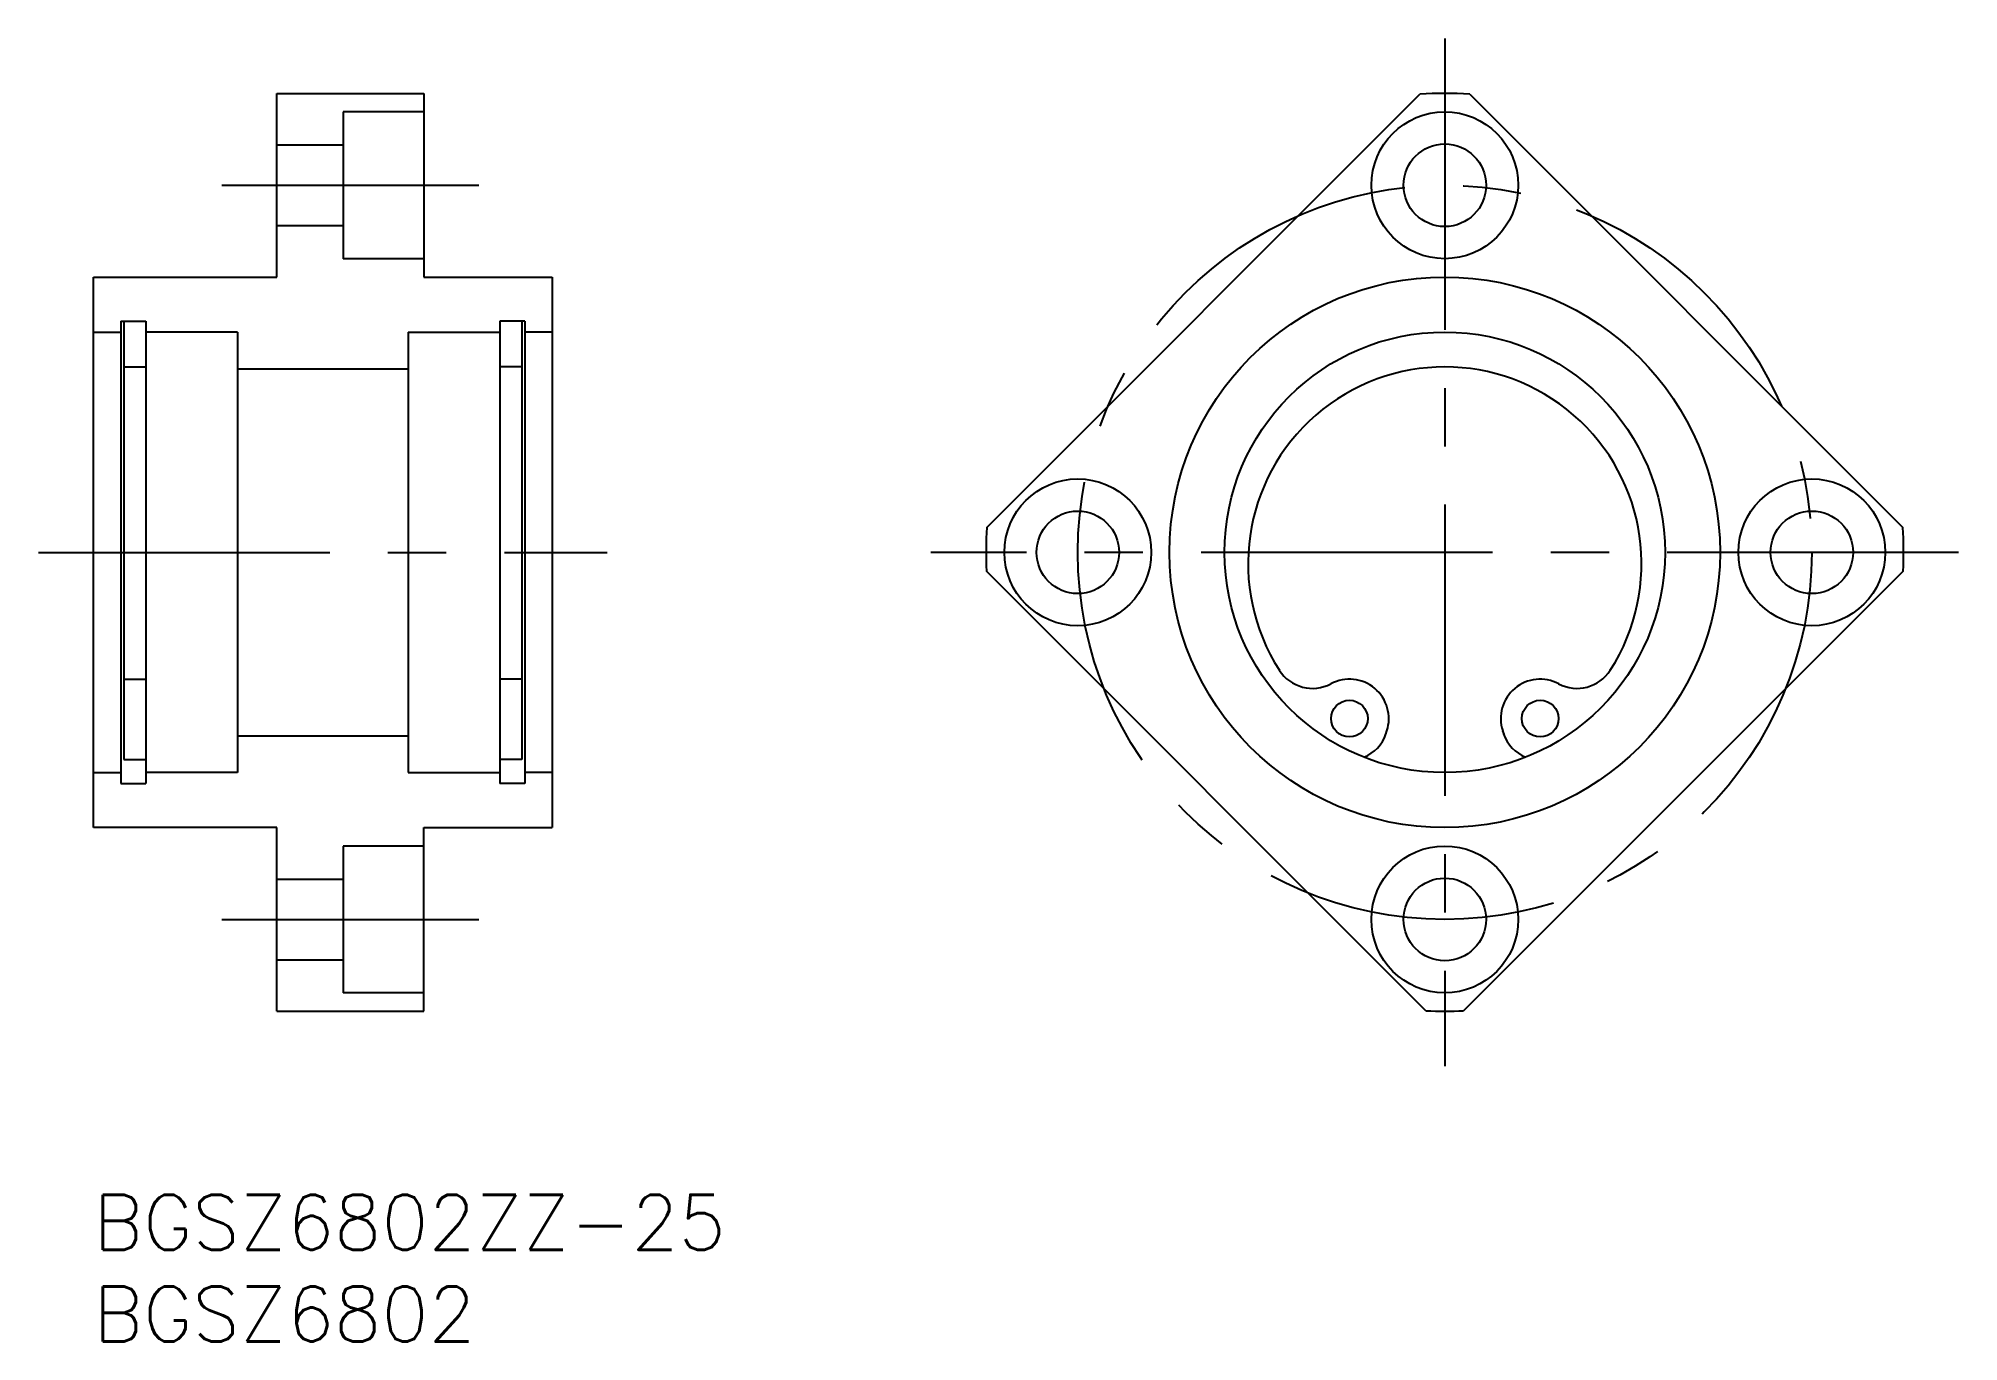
# Model space of a CAD drawing. Extents: x -3 to 102, y -8 to 63.
import ezdxf

# ---------------------------------------------------------------- set-up
doc = ezdxf.new("R2010")
doc.units = 0
doc.header["$LTSCALE"] = 0.5
doc.linetypes.add('CENTER', pattern=[50.8, 31.75, -6.35, 6.35, -6.35])
for name, color, linetype in [('MSM_CENTER', 1, 'CENTER'), ('MSM_CONTINUOUS', 7, 'CONTINUOUS'), ('MSM_PART_NUMBER', 7, 'CONTINUOUS')]:
    doc.layers.add(name, color=color, linetype=linetype)
doc.styles.get("Standard").update_dxf_attribs({"font": 'txt.shx', "height": 3, "bigfont": 'bigfont.shx'})

# ---------------------------------------------------------------- blocks, each defined once
blk = doc.blocks.new('*U6')
at = {"layer": 'MSM_PART_NUMBER'}
blk.add_text('BGSZ6802ZZ-25', height=3, dxfattribs=at).set_placement((0, -3))
blk = doc.blocks.new('*U7')
at = {"layer": 'MSM_PART_NUMBER'}
blk.add_text('BGSZ6802', height=3, dxfattribs=at).set_placement((0, -8))

msp = doc.modelspace()

# ---------------------------------------------------------------- linework, layer by layer
at = {"layer": 'MSM_CENTER', "color": 1, "linetype": 'CENTER'}
for p, q in [((73.64, 63), (73.64, 7)), ((7, 55), (21, 55)), ((-3, 35), (28, 35)), ((101.64, 35), (45.64, 35)), ((7, 15), (21, 15))]:
    msp.add_line(p, q, dxfattribs=at)
msp.add_circle((73.64, 35), 20, dxfattribs=at)
at = {"layer": 'MSM_CONTINUOUS', "color": 7, "linetype": 'CONTINUOUS'}
for p, q in [((10, 60), (18, 60)), ((10, 50), (10, 60)), ((18, 60), (18, 50)), ((48.68, 36.36), (72.28, 59.96)), ((75, 59.96), (98.6, 36.36)), ((13.6, 59), (13.6, 51)), ((18, 59), (13.6, 59)), ((10, 57.2), (13.6, 57.2)), ((10, 52.8), (13.6, 52.8)), ((18, 51), (13.6, 51)), ((0, 50), (10, 50)), ((0, 20), (0, 50)), ((18, 50), (25, 50)), ((25, 50), (25, 20)), ((2.85, 47.6), (2.85, 22.4)), ((22.15, 47.6), (22.15, 22.4)), ((7.85, 47), (2.85, 47)), ((7.85, 47), (7.85, 23)), ((17.15, 47), (17.15, 23)), ((17.15, 47), (22.15, 47)), ((7.85, 45), (17.15, 45)), ((72.61, 10.02), (48.66, 33.98)), ((98.62, 33.98), (74.66, 10.02)), ((7.85, 25), (17.15, 25)), ((7.85, 23), (2.85, 23)), ((17.15, 23), (22.15, 23)), ((10, 20), (0, 20)), ((10, 10), (10, 20)), ((18, 20), (25, 20)), ((18, 10), (18, 20)), ((13.6, 19), (13.6, 11)), ((18, 19), (13.6, 19)), ((10, 17.2), (13.6, 17.2)), ((10, 12.8), (13.6, 12.8)), ((18, 11), (13.6, 11)), ((10, 10), (18, 10))]:
    msp.add_line(p, q, dxfattribs=at)
at = {"layer": 'MSM_CONTINUOUS'}
for p, q in [((1.5, 47.6, -0.5), (1.5, 22.4, -0.5)), ((1.5, 47.6), (2.85, 47.6)), ((1.65, 47.6, -0.5), (1.65, 23.72, -0.5)), ((23.5, 47.6, 0.5), (22.15, 47.6, 0.5)), ((23.35, 47.6), (23.35, 23.72)), ((23.5, 47.6), (23.5, 22.4)), ((0, 47, -0.5), (1.5, 47, -0.5)), ((25, 47), (23.5, 47)), ((1.65, 45.1), (2.85, 45.1)), ((23.35, 45.1, 0.5), (22.15, 45.1, 0.5)), ((1.65, 28.09), (2.85, 28.09)), ((23.35, 28.09, 0.5), (22.15, 28.09, 0.5)), ((70.43, 25.1), (70.48, 25.27)), ((76.79, 25.27), (76.85, 25.1)), ((1.65, 23.72), (2.85, 23.72)), ((23.35, 23.72, 0.5), (22.15, 23.72, 0.5)), ((0, 23, -0.5), (1.5, 23, -0.5)), ((1.5, 22.4), (2.85, 22.4)), ((23.5, 22.4, 0.5), (22.15, 22.4, 0.5)), ((25, 23), (23.5, 23))]:
    msp.add_line(p, q, dxfattribs=at)
at = {"layer": 'MSM_CONTINUOUS', "color": 7, "linetype": 'CONTINUOUS'}
for centre, radius in [((73.64, 55), 4), ((73.64, 55), 2.25), ((73.64, 35), 12), ((53.64, 35), 4), ((93.64, 35), 4), ((53.64, 35), 2.25), ((93.64, 35), 2.25), ((73.64, 15), 4), ((73.64, 15), 2.25)]:
    msp.add_circle(centre, radius, dxfattribs=at)
at = {"layer": 'MSM_CONTINUOUS'}
for centre, radius in [((73.64, 35), 15), ((73.64, 35), 12), ((68.44, 25.94), 1), ((78.84, 25.94), 1)]:
    msp.add_circle(centre, radius, dxfattribs=at)
at = {"layer": 'MSM_CONTINUOUS', "color": 7, "linetype": 'CONTINUOUS'}
for start, end in [(86.884, 93.116), (176.884, 182.3496), (357.6504, 3.116), (267.6504, 272.3496)]:
    msp.add_arc((73.64, 35), 25, start, end, dxfattribs=at)
at = {"layer": 'MSM_CONTINUOUS'}
for centre, radius, start, end in [((73.64, 34.38), 10.72, 327.2488, 212.7512), ((66.43, 29.74), 2.15, 212.7512, 297.8957), ((80.85, 29.74), 2.15, 242.1043, 327.2488), ((68.44, 25.94), 2.15, 342.0311, 117.8957), ((78.84, 25.94), 2.15, 62.1043, 197.9689), ((68.53, 25.72), 2, 290.4713, 342.0311), ((78.75, 25.72), 2, 197.9689, 249.5287)]:
    msp.add_arc(centre, radius, start, end, dxfattribs=at)

# ---------------------------------------------------------------- block references
for name in ['*U6', '*U7']:
    msp.add_blockref(name, (0, 0), dxfattribs=at)

doc.saveas('drawing.dxf')
